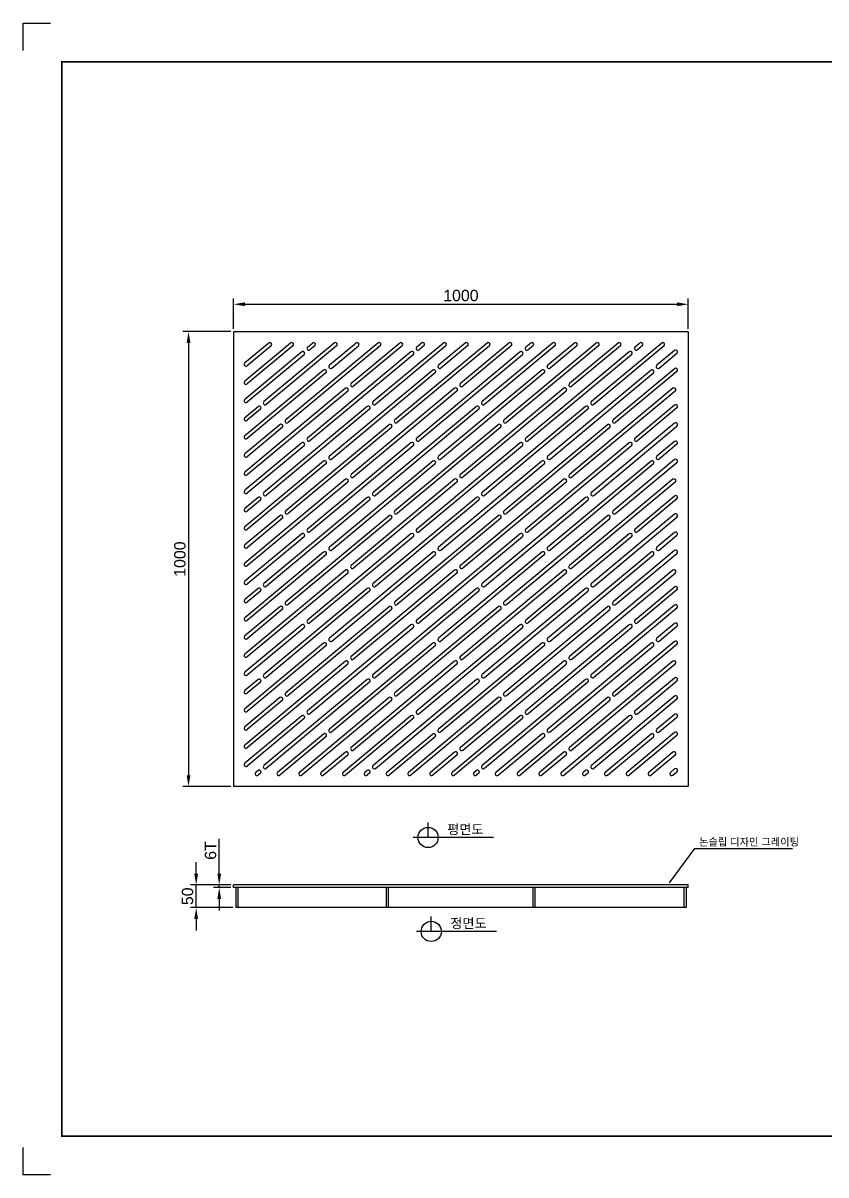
# Model space of a CAD drawing. Header units: millimetres. Extents: x 1719 to 5300, y 908 to 3440.
# Drawn here: x 1719 to 3485, y 908 to 3440 of the extents above; entities that cross this region are included whole.
import ezdxf
from ezdxf.enums import TextEntityAlignment as Align

# ---------------------------------------------------------------- set-up
doc = ezdxf.new("R2010")
doc.units = ezdxf.units.MM
for name, color, linetype in [('LAYOUT', 7, 'Continuous'), ('TEXT', 7, 'Continuous'), ('압연강', 40, 'Continuous')]:
    doc.layers.add(name, color=color, linetype=linetype)
doc.styles.get("Standard").update_dxf_attribs({"font": 'arial.ttf'})
doc.dimstyles.new('ISO-25', dxfattribs={"dimscale": 10, "dimtxt": 2.5, "dimasz": 2.5, "dimexe": 1.25, "dimexo": 0.625, "dimtad": 1, "dimtxsty": 'Standard', "dimcen": 2.5, "dimadec": 0, "dimazin": 0, "dimtfac": 1, "dimtmove": 0, "dimatfit": 3, "dimfxl": 1, "dimarcsym": 0})

# ---------------------------------------------------------------- blocks, each defined once
blk = doc.blocks.new('*D3')
at = {"color": 0, "lineweight": -2, "transparency": 16777216}
for p, q in [((2099.7, 1570.2), (2099.7, 1595.2)), ((2175.6, 1545.2), (2087.2, 1545.2)), ((2099.7, 1495.2), (2099.7, 1545.2)), ((2180.6, 1495.2), (2087.2, 1495.2)), ((2099.7, 1470.2), (2099.7, 1445.2))]:
    blk.add_line(p, q, dxfattribs=at)
at = {"color": 0, "transparency": 16777216}
for points in [[(2095.5, 1570.2), (2103.9, 1570.2), (2099.7, 1545.2)], [(2095.5, 1470.2), (2103.9, 1470.2), (2099.7, 1495.2)]]:
    blk.add_solid(points, dxfattribs=at)
at = {"layer": 'Defpoints', "color": 0, "transparency": 16777216}
for p in [(2099.7, 1545.2), (2181.8, 1545.2), (2186.8, 1495.2)]:
    blk.add_point(p, dxfattribs=at)
at = {"color": 0, "transparency": 16777216, "insert": (2080.7, 1520.2), "char_height": 25, "attachment_point": 5, "rotation": 90}
blk.add_mtext('50', dxfattribs=at)
blk = doc.blocks.new('*D4')
at = {"color": 0, "lineweight": -2, "transparency": 16777216}
for p, q in [((2150.4, 1570.2), (2150.4, 1646.4)), ((2175.6, 1545.2), (2137.9, 1545.2)), ((2150.4, 1539.2), (2150.4, 1545.2)), ((2175.6, 1539.2), (2137.9, 1539.2)), ((2150.4, 1514.2), (2150.4, 1489.2))]:
    blk.add_line(p, q, dxfattribs=at)
at = {"color": 0, "transparency": 16777216}
for points in [[(2146.3, 1570.2), (2154.6, 1570.2), (2150.4, 1545.2)], [(2146.3, 1514.2), (2154.6, 1514.2), (2150.4, 1539.2)]]:
    blk.add_solid(points, dxfattribs=at)
at = {"layer": 'Defpoints', "color": 0, "transparency": 16777216}
for p in [(2150.4, 1545.2), (2181.8, 1545.2), (2181.8, 1539.2)]:
    blk.add_point(p, dxfattribs=at)
at = {"color": 0, "transparency": 16777216, "insert": (2131.4, 1620.8), "char_height": 25, "attachment_point": 5, "rotation": 90}
blk.add_mtext('6T', dxfattribs=at)
blk = doc.blocks.new('*D6')
at = {"color": 0, "lineweight": -2, "transparency": 16777216}
for p, q in [((2181.8, 2767.6), (2181.8, 2834.1)), ((2206.8, 2821.6), (3156.8, 2821.6)), ((3181.8, 2767.6), (3181.8, 2834.1))]:
    blk.add_line(p, q, dxfattribs=at)
at = {"color": 0, "transparency": 16777216}
for points in [[(2206.8, 2825.8), (2206.8, 2817.5), (2181.8, 2821.6)], [(3156.8, 2825.8), (3156.8, 2817.5), (3181.8, 2821.6)]]:
    blk.add_solid(points, dxfattribs=at)
at = {"layer": 'Defpoints', "color": 0, "transparency": 16777216}
for p in [(3181.8, 2821.6), (2181.8, 2761.4), (3181.8, 2761.4)]:
    blk.add_point(p, dxfattribs=at)
at = {"color": 0, "transparency": 16777216, "insert": (2681.8, 2840.7), "char_height": 25, "attachment_point": 5}
blk.add_mtext('1000', dxfattribs=at)
blk = doc.blocks.new('*D7')
at = {"color": 0, "lineweight": -2, "transparency": 16777216}
for p, q in [((2175.6, 2761.4), (2070.4, 2761.4)), ((2082.9, 2736.4), (2082.9, 1786.4)), ((2175.6, 1761.4), (2070.4, 1761.4))]:
    blk.add_line(p, q, dxfattribs=at)
at = {"color": 0, "transparency": 16777216}
for points in [[(2078.7, 2736.4), (2087.1, 2736.4), (2082.9, 2761.4)], [(2078.7, 1786.4), (2087.1, 1786.4), (2082.9, 1761.4)]]:
    blk.add_solid(points, dxfattribs=at)
at = {"layer": 'Defpoints', "color": 0, "transparency": 16777216}
for p in [(2181.8, 2761.4), (2082.9, 1761.4), (2181.8, 1761.4)]:
    blk.add_point(p, dxfattribs=at)
at = {"color": 0, "transparency": 16777216, "insert": (2063.9, 2261.4), "char_height": 25, "attachment_point": 5, "rotation": 90}
blk.add_mtext('1000', dxfattribs=at)

msp = doc.modelspace()

# ---------------------------------------------------------------- linework, layer by layer
for p, q in [((1719.009, 3439.843), (1779.301, 3439.843)), ((1719.009, 3379.551), (1719.009, 3439.843)), ((3181.835, 2761.38), (2181.835, 2761.38)), ((2181.835, 2761.38), (2181.835, 1761.38)), ((3181.835, 2761.38), (3181.835, 1761.38)), ((3181.835, 1761.38), (2181.835, 1761.38)), ((2609.673, 1649.488), (2609.673, 1682.259)), ((2753.315, 1649.488), (2576.902, 1649.488)), ((3181.835, 1545.195), (2181.835, 1545.195)), ((2181.835, 1539.195), (2181.835, 1545.195)), ((3181.835, 1539.195), (3181.835, 1545.195)), ((3181.835, 1539.195), (2181.835, 1539.195)), ((2186.835, 1539.195), (2186.835, 1495.195)), ((2191.335, 1539.195), (2191.335, 1495.195)), ((2518.335, 1495.195), (2518.335, 1539.195)), ((2522.835, 1495.195), (2522.835, 1539.195)), ((2840.835, 1495.195), (2840.835, 1539.195)), ((2845.335, 1495.195), (2845.335, 1539.195)), ((3172.335, 1539.195), (3172.335, 1495.195)), ((3176.835, 1539.195), (3176.835, 1495.195)), ((3176.835, 1495.195), (2186.835, 1495.195)), ((2616.595, 1442.987), (2616.595, 1475.758)), ((2760.237, 1442.987), (2583.824, 1442.987)), ((1719.009, 907.586), (1719.009, 967.878)), ((1779.301, 907.586), (1719.009, 907.586))]:
    msp.add_line(p, q)
at = {"color": 4}
for p, q in [((3140.141, 1549.876), (3196.229, 1624.95)), ((3196.229, 1624.95), (3410.932, 1624.95))]:
    msp.add_line(p, q, dxfattribs=at)
for centre in [(2609.673, 1649.488), (2616.595, 1442.987)]:
    msp.add_circle(centre, 22.209)
at = {"layer": 'LAYOUT'}
msp.add_line((1804.27, 1095.161), (1804.27, 992.847), dxfattribs=at)
at = {"layer": 'LAYOUT', "const_width": 4.263}
msp.add_lwpolyline([(1804.27, 992.847), (5214.717, 992.847), (5214.717, 3354.582), (1804.27, 3354.582)], close=True, dxfattribs=at)
at = {"layer": '압연강'}
for p, q in [((2307.338, 2736.38), (2206.835, 2652.627)), ((2259.338, 2736.38), (2206.835, 2692.627)), ((2403.338, 2736.38), (2248.713, 2607.526)), ((2499.338, 2736.38), (2296.713, 2567.526)), ((2344.713, 2727.526), (2355.338, 2736.38)), ((2451.338, 2736.38), (2392.713, 2687.526)), ((2547.338, 2736.38), (2440.713, 2647.526)), ((2643.338, 2736.38), (2488.713, 2607.526)), ((2739.338, 2736.38), (2536.713, 2567.526)), ((2595.338, 2736.38), (2584.713, 2727.526)), ((2691.338, 2736.38), (2632.713, 2687.526)), ((2787.338, 2736.38), (2680.713, 2647.526)), ((2883.338, 2736.38), (2728.713, 2607.526)), ((2979.338, 2736.38), (2776.713, 2567.526)), ((2835.338, 2736.38), (2824.713, 2727.526)), ((2931.338, 2736.38), (2872.713, 2687.526)), ((3027.338, 2736.38), (2920.713, 2647.526)), ((3123.338, 2736.38), (2968.713, 2607.526)), ((3075.338, 2736.38), (3064.713, 2727.526)), ((2331.871, 2716.824), (2206.835, 2612.627)), ((2312.46, 2730.234), (2211.956, 2646.481)), ((2264.46, 2730.234), (2211.956, 2686.481)), ((2336.992, 2710.678), (2211.956, 2606.481)), ((2408.46, 2730.234), (2253.835, 2601.38)), ((2504.46, 2730.234), (2301.835, 2561.38)), ((2571.871, 2716.824), (2344.713, 2527.526)), ((2360.46, 2730.234), (2349.835, 2721.38)), ((2576.992, 2710.678), (2349.835, 2521.38)), ((2397.835, 2681.38), (2456.46, 2730.234)), ((2552.46, 2730.234), (2445.835, 2641.38)), ((2648.46, 2730.234), (2493.835, 2601.38)), ((2744.46, 2730.234), (2541.835, 2561.38)), ((2811.871, 2716.824), (2584.713, 2527.526)), ((2600.46, 2730.234), (2589.835, 2721.38)), ((2816.992, 2710.678), (2589.835, 2521.38)), ((2696.46, 2730.234), (2637.835, 2681.38)), ((2792.46, 2730.234), (2685.835, 2641.38)), ((2888.46, 2730.234), (2733.835, 2601.38)), ((2984.46, 2730.234), (2781.835, 2561.38)), ((3051.871, 2716.824), (2824.713, 2527.526)), ((2840.46, 2730.234), (2829.835, 2721.38)), ((3056.992, 2710.678), (2829.835, 2521.38)), ((2936.46, 2730.234), (2877.835, 2681.38)), ((3032.46, 2730.234), (2925.835, 2641.38)), ((3128.46, 2730.234), (2973.835, 2601.38)), ((3080.46, 2730.234), (3069.835, 2721.38)), ((3151.713, 2720.026), (3112.713, 2687.526)), ((3117.835, 2681.38), (3156.835, 2713.88)), ((2379.871, 2676.824), (2206.835, 2532.627)), ((2384.992, 2670.678), (2211.956, 2526.481)), ((2619.871, 2676.824), (2392.713, 2487.526)), ((2624.992, 2670.678), (2397.835, 2481.38)), ((2859.871, 2676.824), (2632.713, 2487.526)), ((2864.992, 2670.678), (2637.835, 2481.38)), ((3099.871, 2676.824), (2872.713, 2487.526)), ((2877.835, 2481.38), (3104.992, 2670.678)), ((3151.713, 2680.026), (3016.713, 2567.526)), ((3156.835, 2673.88), (3021.835, 2561.38)), ((2427.871, 2636.824), (2206.835, 2452.627)), ((2667.871, 2636.824), (2440.713, 2447.526)), ((2907.871, 2636.824), (2680.713, 2447.526)), ((3147.871, 2636.824), (2920.713, 2447.526)), ((2432.992, 2630.678), (2211.956, 2446.481)), ((2672.992, 2630.678), (2445.835, 2441.38)), ((2912.992, 2630.678), (2685.835, 2441.38)), ((3152.992, 2630.678), (2925.835, 2441.38)), ((2206.835, 2572.627), (2235.871, 2596.824)), ((2240.992, 2590.678), (2211.956, 2566.481)), ((2475.871, 2596.824), (2248.713, 2407.526)), ((2480.992, 2590.678), (2253.835, 2401.38)), ((2715.871, 2596.824), (2488.713, 2407.526)), ((2720.992, 2590.678), (2493.835, 2401.38)), ((2955.871, 2596.824), (2728.713, 2407.526)), ((2960.992, 2590.678), (2733.835, 2401.38)), ((3151.713, 2600.026), (3064.713, 2527.526)), ((3156.835, 2593.88), (3069.835, 2521.38)), ((3151.713, 2560.026), (2968.713, 2407.526)), ((2283.871, 2556.824), (2206.835, 2492.627)), ((2288.992, 2550.678), (2211.956, 2486.481)), ((2523.871, 2556.824), (2296.713, 2367.526)), ((2528.992, 2550.678), (2301.835, 2361.38)), ((2763.871, 2556.824), (2536.713, 2367.526)), ((2768.992, 2550.678), (2541.835, 2361.38)), ((3003.871, 2556.824), (2776.713, 2367.526)), ((3008.992, 2550.678), (2781.835, 2361.38)), ((2973.835, 2401.38), (3156.835, 2553.88)), ((2331.871, 2516.824), (2206.835, 2412.627)), ((2336.992, 2510.678), (2211.956, 2406.481)), ((2571.871, 2516.824), (2344.713, 2327.526)), ((2576.992, 2510.678), (2349.835, 2321.38)), ((2811.871, 2516.824), (2584.713, 2327.526)), ((2816.992, 2510.678), (2589.835, 2321.38)), ((3051.871, 2516.824), (2824.713, 2327.526)), ((3056.992, 2510.678), (2829.835, 2321.38)), ((3151.713, 2520.026), (3112.713, 2487.526)), ((3156.835, 2513.88), (3117.835, 2481.38)), ((2379.871, 2476.824), (2206.835, 2332.627)), ((2384.992, 2470.678), (2211.956, 2326.481)), ((2619.871, 2476.824), (2392.713, 2287.526)), ((2624.992, 2470.678), (2397.835, 2281.38)), ((2859.871, 2476.824), (2632.713, 2287.526)), ((2637.835, 2281.38), (2864.992, 2470.678)), ((3099.871, 2476.824), (2872.713, 2287.526)), ((3104.992, 2470.678), (2877.835, 2281.38)), ((3151.713, 2480.026), (3016.713, 2367.526)), ((3021.835, 2361.38), (3156.835, 2473.88)), ((2427.871, 2436.824), (2206.835, 2252.627)), ((2667.871, 2436.824), (2440.713, 2247.526)), ((2907.871, 2436.824), (2680.713, 2247.526)), ((3147.871, 2436.824), (2920.713, 2247.526)), ((2432.992, 2430.678), (2211.956, 2246.481)), ((2672.992, 2430.678), (2445.835, 2241.38)), ((2912.992, 2430.678), (2685.835, 2241.38)), ((3152.992, 2430.678), (2925.835, 2241.38)), ((2235.871, 2396.824), (2206.835, 2372.627)), ((2240.992, 2390.678), (2211.956, 2366.481)), ((2475.871, 2396.824), (2248.713, 2207.526)), ((2480.992, 2390.678), (2253.835, 2201.38)), ((2715.871, 2396.824), (2488.713, 2207.526)), ((2720.992, 2390.678), (2493.835, 2201.38)), ((2955.871, 2396.824), (2728.713, 2207.526)), ((2733.835, 2201.38), (2960.992, 2390.678)), ((3151.713, 2400.026), (3064.713, 2327.526)), ((3156.835, 2393.88), (3069.835, 2321.38)), ((2283.871, 2356.824), (2206.835, 2292.627)), ((2523.871, 2356.824), (2296.713, 2167.526)), ((2763.871, 2356.824), (2536.713, 2167.526)), ((3003.871, 2356.824), (2776.713, 2167.526)), ((3151.713, 2360.026), (2968.713, 2207.526)), ((2288.992, 2350.678), (2211.956, 2286.481)), ((2528.992, 2350.678), (2301.835, 2161.38)), ((2768.992, 2350.678), (2541.835, 2161.38)), ((2781.835, 2161.38), (3008.992, 2350.678)), ((2973.834, 2201.38), (3156.835, 2353.88)), ((2331.871, 2316.824), (2206.835, 2212.627)), ((2336.992, 2310.678), (2211.956, 2206.481)), ((2571.871, 2316.824), (2344.713, 2127.526)), ((2576.992, 2310.678), (2349.835, 2121.38)), ((2811.871, 2316.824), (2584.713, 2127.526)), ((2816.992, 2310.678), (2589.835, 2121.38)), ((3051.871, 2316.824), (2824.713, 2127.526)), ((3056.992, 2310.678), (2829.835, 2121.38)), ((3151.713, 2320.026), (3112.713, 2287.526)), ((3117.835, 2281.38), (3156.835, 2313.88)), ((3151.713, 2280.026), (3016.713, 2167.526)), ((2379.871, 2276.824), (2206.835, 2132.627)), ((2384.992, 2270.678), (2211.956, 2126.481)), ((2619.871, 2276.824), (2392.713, 2087.526)), ((2397.835, 2081.38), (2624.992, 2270.678)), ((2859.871, 2276.824), (2632.713, 2087.526)), ((2864.992, 2270.678), (2637.835, 2081.38)), ((3099.871, 2276.824), (2872.713, 2087.526)), ((2877.835, 2081.38), (3104.992, 2270.678)), ((3021.835, 2161.38), (3156.835, 2273.88)), ((2427.871, 2236.824), (2206.835, 2052.627)), ((2432.992, 2230.678), (2211.956, 2046.481)), ((2667.871, 2236.824), (2440.713, 2047.526)), ((2672.992, 2230.678), (2445.835, 2041.38)), ((2907.871, 2236.824), (2680.713, 2047.526)), ((2912.992, 2230.678), (2685.835, 2041.38)), ((3147.871, 2236.824), (2920.713, 2047.526)), ((2925.835, 2041.38), (3152.992, 2230.678)), ((2235.871, 2196.824), (2206.835, 2172.627)), ((2240.992, 2190.678), (2211.956, 2166.481)), ((2475.871, 2196.824), (2248.713, 2007.526)), ((2480.992, 2190.678), (2253.835, 2001.38)), ((2715.871, 2196.824), (2488.713, 2007.526)), ((2720.992, 2190.678), (2493.835, 2001.38)), ((2955.871, 2196.824), (2728.713, 2007.526)), ((2733.835, 2001.38), (2960.992, 2190.678)), ((3151.713, 2200.026), (3064.713, 2127.526)), ((3156.835, 2193.88), (3069.835, 2121.38)), ((2283.871, 2156.824), (2206.835, 2092.627)), ((2523.871, 2156.824), (2296.713, 1967.526)), ((2763.871, 2156.824), (2536.713, 1967.526)), ((3003.871, 2156.824), (2776.713, 1967.526)), ((3151.713, 2160.026), (2968.713, 2007.526)), ((3156.835, 2153.88), (2973.835, 2001.38)), ((2288.992, 2150.678), (2211.956, 2086.481)), ((2528.992, 2150.678), (2301.835, 1961.38)), ((2768.992, 2150.678), (2541.835, 1961.38)), ((2781.835, 1961.38), (3008.992, 2150.678)), ((2331.871, 2116.824), (2206.835, 2012.627)), ((2336.992, 2110.678), (2211.956, 2006.481)), ((2571.871, 2116.824), (2344.713, 1927.526)), ((2576.992, 2110.678), (2349.835, 1921.38)), ((2811.871, 2116.824), (2584.713, 1927.526)), ((2816.992, 2110.678), (2589.835, 1921.38)), ((3051.871, 2116.824), (2824.713, 1927.526)), ((3056.992, 2110.678), (2829.835, 1921.38)), ((3151.713, 2120.026), (3112.713, 2087.526)), ((3117.835, 2081.38), (3156.835, 2113.88)), ((2379.871, 2076.824), (2206.835, 1932.627)), ((2619.871, 2076.824), (2392.713, 1887.526)), ((2859.871, 2076.824), (2632.713, 1887.526)), ((3099.871, 2076.824), (2872.713, 1887.526)), ((3151.713, 2080.026), (3016.713, 1967.526)), ((2384.992, 2070.678), (2211.956, 1926.481)), ((2624.992, 2070.678), (2397.835, 1881.38)), ((2864.992, 2070.678), (2637.835, 1881.38)), ((2877.835, 1881.38), (3104.992, 2070.678)), ((3156.835, 2073.88), (3021.835, 1961.38)), ((2427.871, 2036.824), (2206.835, 1852.627)), ((2432.992, 2030.678), (2211.956, 1846.481)), ((2667.871, 2036.824), (2440.713, 1847.526)), ((2672.992, 2030.678), (2445.835, 1841.38)), ((2907.871, 2036.824), (2680.713, 1847.526)), ((2685.835, 1841.38), (2912.992, 2030.678)), ((3147.871, 2036.824), (2920.713, 1847.526)), ((3152.992, 2030.678), (2925.835, 1841.38)), ((2235.871, 1996.824), (2206.835, 1972.627)), ((2240.992, 1990.678), (2211.956, 1966.481)), ((2475.871, 1996.824), (2248.713, 1807.526)), ((2480.992, 1990.678), (2253.835, 1801.38)), ((2715.871, 1996.824), (2488.713, 1807.526)), ((2493.835, 1801.38), (2720.992, 1990.678)), ((2955.871, 1996.824), (2728.713, 1807.526)), ((2960.992, 1990.678), (2733.835, 1801.38)), ((3151.713, 2000.026), (3064.713, 1927.526)), ((3069.835, 1921.38), (3156.835, 1993.88)), ((2283.871, 1956.824), (2206.835, 1892.627)), ((2288.992, 1950.678), (2211.956, 1886.481)), ((2523.871, 1956.824), (2326.713, 1792.526)), ((2528.992, 1950.678), (2331.835, 1786.38)), ((2763.871, 1956.824), (2566.713, 1792.526)), ((2768.992, 1950.678), (2571.835, 1786.38)), ((3003.871, 1956.824), (2806.713, 1792.526)), ((3008.992, 1950.678), (2811.835, 1786.38)), ((3151.713, 1960.026), (2968.713, 1807.526)), ((3156.835, 1953.88), (2973.835, 1801.38)), ((2331.871, 1916.824), (2206.835, 1812.627)), ((2336.992, 1910.678), (2211.956, 1806.481)), ((2571.871, 1916.824), (2422.713, 1792.526)), ((2576.992, 1910.678), (2427.835, 1786.38)), ((2811.871, 1916.824), (2662.713, 1792.526)), ((2816.992, 1910.678), (2667.835, 1786.38)), ((3051.871, 1916.824), (2902.713, 1792.526)), ((2907.835, 1786.38), (3056.992, 1910.678)), ((3151.713, 1920.026), (3112.713, 1887.526)), ((3117.835, 1881.38), (3156.835, 1913.88)), ((2379.871, 1876.824), (2278.713, 1792.526)), ((2619.871, 1876.824), (2518.713, 1792.526)), ((2859.871, 1876.824), (2758.713, 1792.526)), ((3099.871, 1876.824), (2998.713, 1792.526)), ((3151.713, 1880.026), (3046.713, 1792.526)), ((3156.835, 1873.88), (3051.835, 1786.38)), ((2384.992, 1870.678), (2283.835, 1786.38)), ((2624.992, 1870.678), (2523.835, 1786.38)), ((2763.835, 1786.38), (2864.992, 1870.678)), ((3003.835, 1786.38), (3104.992, 1870.678)), ((2427.871, 1836.824), (2374.713, 1792.526)), ((2432.992, 1830.678), (2379.835, 1786.38)), ((2667.871, 1836.824), (2614.713, 1792.526)), ((2672.992, 1830.678), (2619.835, 1786.38)), ((2907.871, 1836.824), (2854.713, 1792.526)), ((2912.992, 1830.678), (2859.835, 1786.38)), ((3147.871, 1836.824), (3094.713, 1792.526)), ((3152.992, 1830.678), (3099.835, 1786.38)), ((3151.713, 1800.026), (3142.713, 1792.526)), ((2235.871, 1796.824), (2230.713, 1792.526)), ((2240.992, 1790.678), (2235.835, 1786.38)), ((2475.871, 1796.824), (2470.713, 1792.526)), ((2480.992, 1790.678), (2475.835, 1786.38)), ((2715.871, 1796.824), (2710.713, 1792.526)), ((2720.992, 1790.678), (2715.835, 1786.38)), ((2955.871, 1796.824), (2950.713, 1792.526)), ((2960.992, 1790.678), (2955.835, 1786.38)), ((3147.835, 1786.38), (3156.835, 1793.88))]:
    msp.add_line(p, q, dxfattribs=at)
for centre, start, end in [((2261.899, 2733.307), 309.805571, 129.805571), ((2309.899, 2733.307), 309.805571, 129.805571), ((2357.899, 2733.307), 309.805571, 129.805571), ((2405.899, 2733.307), 309.805571, 129.805571), ((2453.899, 2733.307), 309.805571, 129.805571), ((2501.899, 2733.307), 309.805571, 129.805571), ((2549.899, 2733.307), 309.805571, 129.805571), ((2597.899, 2733.307), 309.805571, 129.805571), ((2645.899, 2733.307), 309.805571, 129.805571), ((2693.899, 2733.307), 309.805571, 129.805571), ((2741.899, 2733.307), 309.805571, 129.805571), ((2789.899, 2733.307), 309.805571, 129.805571), ((2837.899, 2733.307), 309.805571, 129.805571), ((2885.899, 2733.307), 309.805571, 129.805571), ((2933.899, 2733.307), 309.805571, 129.805571), ((2981.899, 2733.307), 309.805571, 129.805571), ((3029.899, 2733.307), 309.805571, 129.805571), ((3077.899, 2733.307), 309.805571, 129.805571), ((3125.899, 2733.307), 309.805571, 129.805571), ((2334.432, 2713.751), 309.805571, 129.805571), ((2347.274, 2724.453), 129.805571, 309.805571), ((2574.432, 2713.751), 309.805571, 129.805571), ((2587.274, 2724.453), 129.805571, 309.805571), ((2814.432, 2713.751), 309.805571, 129.805571), ((2827.274, 2724.453), 129.805571, 309.805571), ((3054.432, 2713.751), 309.805571, 129.805571), ((3067.274, 2724.453), 129.805571, 309.805571), ((3154.274, 2716.953), 309.805571, 129.805571), ((2209.395, 2689.554), 129.805571, 309.805571), ((2395.274, 2684.453), 129.805571, 309.805571), ((2635.274, 2684.453), 129.805571, 309.805571), ((2875.274, 2684.453), 129.805571, 309.805571), ((3115.274, 2684.453), 129.805571, 309.805571), ((2382.432, 2673.751), 309.805571, 129.805571), ((2622.432, 2673.751), 309.805571, 129.805571), ((2862.432, 2673.751), 309.805571, 129.805571), ((3102.432, 2673.751), 309.805571, 129.805571), ((3154.274, 2676.953), 309.805571, 129.805571), ((2209.395, 2649.554), 129.805571, 309.805571), ((2430.432, 2633.751), 309.805571, 129.805571), ((2443.274, 2644.453), 129.805571, 309.805571), ((2670.432, 2633.751), 309.805571, 129.805571), ((2683.274, 2644.453), 129.805571, 309.805571), ((2910.432, 2633.751), 309.805571, 129.805571), ((2923.274, 2644.453), 129.805571, 309.805571), ((3150.432, 2633.751), 309.805571, 129.805571), ((2209.395, 2609.554), 129.805571, 309.805571), ((2238.432, 2593.751), 309.805571, 129.805571), ((2251.274, 2604.453), 129.805571, 309.805571), ((2478.432, 2593.751), 309.805571, 129.805571), ((2491.274, 2604.453), 129.805571, 309.805571), ((2718.432, 2593.751), 309.805571, 129.805571), ((2731.274, 2604.453), 129.805571, 309.805571), ((2958.432, 2593.751), 309.805571, 129.805571), ((2971.274, 2604.453), 129.805571, 309.805571), ((3154.274, 2596.953), 309.805571, 129.805571), ((2209.395, 2569.554), 129.805571, 309.805571), ((2286.432, 2553.751), 309.805571, 129.805571), ((2299.274, 2564.453), 129.805571, 309.805571), ((2526.432, 2553.751), 309.805571, 129.805571), ((2539.274, 2564.453), 129.805571, 309.805571), ((2766.432, 2553.751), 309.805571, 129.805571), ((2779.274, 2564.453), 129.805571, 309.805571), ((3006.432, 2553.751), 309.805571, 129.805571), ((3019.274, 2564.453), 129.805571, 309.805571), ((3154.274, 2556.953), 309.805571, 129.805571), ((2209.395, 2529.554), 129.805571, 309.805571), ((2209.395, 2529.554), 129.805571, 309.805571), ((2334.432, 2513.751), 309.805571, 129.805571), ((2347.274, 2524.453), 129.805571, 309.805571), ((2574.432, 2513.751), 309.805571, 129.805571), ((2587.274, 2524.453), 129.805571, 309.805571), ((2814.432, 2513.751), 309.805571, 129.805571), ((2827.274, 2524.453), 129.805571, 309.805571), ((3054.432, 2513.751), 309.805571, 129.805571), ((3067.274, 2524.453), 129.805571, 309.805571), ((3154.274, 2516.953), 309.805571, 129.805571), ((2209.395, 2489.554), 129.805571, 309.805571), ((2395.274, 2484.453), 129.805571, 309.805571), ((2635.274, 2484.453), 129.805571, 309.805571), ((2875.274, 2484.453), 129.805571, 309.805571), ((3115.274, 2484.453), 129.805571, 309.805571), ((2382.432, 2473.751), 309.805571, 129.805571), ((2622.432, 2473.751), 309.805571, 129.805571), ((2862.432, 2473.751), 309.805571, 129.805571), ((3102.432, 2473.751), 309.805571, 129.805571), ((3154.274, 2476.953), 309.805571, 129.805571), ((2209.395, 2449.554), 129.805571, 309.805571), ((2430.432, 2433.751), 309.805571, 129.805571), ((2443.274, 2444.453), 129.805571, 309.805571), ((2670.432, 2433.751), 309.805571, 129.805571), ((2683.274, 2444.453), 129.805571, 309.805571), ((2910.432, 2433.751), 309.805571, 129.805571), ((2923.274, 2444.453), 129.805571, 309.805571), ((3150.432, 2433.751), 309.805571, 129.805571), ((2209.395, 2409.554), 129.805571, 309.805571), ((2251.274, 2404.453), 129.805571, 309.805571), ((2491.274, 2404.453), 129.805571, 309.805571), ((2731.274, 2404.453), 129.805571, 309.805571), ((2971.274, 2404.453), 129.805571, 309.805571), ((2238.432, 2393.751), 309.805571, 129.805571), ((2478.432, 2393.751), 309.805571, 129.805571), ((2718.432, 2393.751), 309.805571, 129.805571), ((2958.432, 2393.751), 309.805571, 129.805571), ((3154.274, 2396.953), 309.805571, 129.805571), ((2209.395, 2369.554), 129.805571, 309.805571), ((2286.432, 2353.751), 309.805571, 129.805571), ((2299.274, 2364.453), 129.805571, 309.805571), ((2299.274, 2364.453), 129.805571, 309.805571), ((2526.432, 2353.751), 309.805571, 129.805571), ((2539.274, 2364.453), 129.805571, 309.805571), ((2766.432, 2353.751), 309.805571, 129.805571), ((2779.274, 2364.453), 129.805571, 309.805571), ((3006.432, 2353.751), 309.805571, 129.805571), ((3019.274, 2364.453), 129.805571, 309.805571), ((3154.274, 2356.953), 309.805571, 129.805571), ((2209.395, 2329.554), 129.805571, 309.805571), ((2334.432, 2313.751), 309.805571, 129.805571), ((2347.274, 2324.453), 129.805571, 309.805571), ((2574.432, 2313.751), 309.805571, 129.805571), ((2587.274, 2324.453), 129.805571, 309.805571), ((2814.432, 2313.751), 309.805571, 129.805571), ((2827.274, 2324.453), 129.805571, 309.805571), ((3054.432, 2313.751), 309.805571, 129.805571), ((3067.274, 2324.453), 129.805571, 309.805571), ((3154.274, 2316.953), 309.805571, 129.805571), ((2209.395, 2289.554), 129.805571, 309.805571), ((2395.274, 2284.453), 129.805571, 309.805571), ((2635.274, 2284.453), 129.805571, 309.805571), ((2875.274, 2284.453), 129.805571, 309.805571), ((3115.274, 2284.453), 129.805571, 309.805571), ((3154.274, 2276.953), 309.805571, 129.805571), ((2382.432, 2273.751), 309.805571, 129.805571), ((2622.432, 2273.751), 309.805571, 129.805571), ((2862.432, 2273.751), 309.805571, 129.805571), ((3102.432, 2273.751), 309.805571, 129.805571), ((2209.395, 2249.554), 129.805571, 309.805571), ((2430.432, 2233.751), 309.805571, 129.805571), ((2443.274, 2244.453), 129.805571, 309.805571), ((2670.432, 2233.751), 309.805571, 129.805571), ((2683.274, 2244.453), 129.805571, 309.805571), ((2910.432, 2233.751), 309.805571, 129.805571), ((2923.274, 2244.453), 129.805571, 309.805571), ((3150.432, 2233.751), 309.805571, 129.805571), ((2209.395, 2209.554), 129.805571, 309.805571), ((2251.274, 2204.453), 129.805571, 309.805571), ((2491.274, 2204.453), 129.805571, 309.805571), ((2731.274, 2204.453), 129.805571, 309.805571), ((2971.274, 2204.453), 129.805571, 309.805571), ((2238.432, 2193.751), 309.805571, 129.805571), ((2478.432, 2193.751), 309.805571, 129.805571), ((2718.432, 2193.751), 309.805571, 129.805571), ((2958.432, 2193.751), 309.805571, 129.805571), ((3154.274, 2196.953), 309.805571, 129.805571), ((2209.395, 2169.554), 129.805571, 309.805571), ((2286.432, 2153.751), 309.805571, 129.805571), ((2299.274, 2164.453), 129.805571, 309.805571), ((2526.432, 2153.751), 309.805571, 129.805571), ((2539.274, 2164.453), 129.805571, 309.805571), ((2766.432, 2153.751), 309.805571, 129.805571), ((2779.274, 2164.453), 129.805571, 309.805571), ((3006.432, 2153.751), 309.805571, 129.805571), ((3019.274, 2164.453), 129.805571, 309.805571), ((3154.274, 2156.953), 309.805571, 129.805571), ((2209.395, 2129.554), 129.805571, 309.805571), ((2347.274, 2124.453), 129.805571, 309.805571), ((2587.274, 2124.453), 129.805571, 309.805571), ((2827.274, 2124.453), 129.805571, 309.805571), ((3067.274, 2124.453), 129.805571, 309.805571), ((2334.432, 2113.751), 309.805571, 129.805571), ((2574.432, 2113.751), 309.805571, 129.805571), ((2814.432, 2113.751), 309.805571, 129.805571), ((3054.432, 2113.751), 309.805571, 129.805571), ((3154.274, 2116.953), 309.805571, 129.805571), ((2209.395, 2089.554), 129.805571, 309.805571), ((2382.432, 2073.751), 309.805571, 129.805571), ((2395.274, 2084.453), 129.805571, 309.805571), ((2622.432, 2073.751), 309.805571, 129.805571), ((2635.274, 2084.453), 129.805571, 309.805571), ((2862.432, 2073.751), 309.805571, 129.805571), ((2875.274, 2084.453), 129.805571, 309.805571), ((3102.432, 2073.751), 309.805571, 129.805571), ((3115.274, 2084.453), 129.805571, 309.805571), ((3154.274, 2076.953), 309.805571, 129.805571), ((2209.395, 2049.554), 129.805571, 309.805571), ((2430.432, 2033.751), 309.805571, 129.805571), ((2443.274, 2044.453), 129.805571, 309.805571), ((2670.432, 2033.751), 309.805571, 129.805571), ((2683.274, 2044.453), 129.805571, 309.805571), ((2910.432, 2033.751), 309.805571, 129.805571), ((2923.274, 2044.453), 129.805571, 309.805571), ((3150.432, 2033.751), 309.805571, 129.805571), ((2209.395, 2009.554), 129.805571, 309.805571), ((2251.274, 2004.453), 129.805571, 309.805571), ((2491.274, 2004.453), 129.805571, 309.805571), ((2731.274, 2004.453), 129.805571, 309.805571), ((2971.274, 2004.453), 129.805571, 309.805571), ((3154.274, 1996.953), 309.805571, 129.805571), ((2238.432, 1993.751), 309.805571, 129.805571), ((2478.432, 1993.751), 309.805571, 129.805571), ((2718.432, 1993.751), 309.805571, 129.805571), ((2958.432, 1993.751), 309.805571, 129.805571), ((2209.395, 1969.554), 129.805571, 309.805571), ((2286.432, 1953.751), 309.805571, 129.805571), ((2299.274, 1964.453), 129.805571, 309.805571), ((2526.432, 1953.751), 309.805571, 129.805571), ((2539.274, 1964.453), 129.805571, 309.805571), ((2766.432, 1953.751), 309.805571, 129.805571), ((2779.274, 1964.453), 129.805571, 309.805571), ((3006.432, 1953.751), 309.805571, 129.805571), ((3019.274, 1964.453), 129.805571, 309.805571), ((3154.274, 1956.953), 309.805571, 129.805571), ((2209.395, 1929.554), 129.805571, 309.805571), ((2347.274, 1924.453), 129.805571, 309.805571), ((2587.274, 1924.453), 129.805571, 309.805571), ((2827.274, 1924.453), 129.805571, 309.805571), ((3067.274, 1924.453), 129.805571, 309.805571), ((2334.432, 1913.751), 309.805571, 129.805571), ((2574.432, 1913.751), 309.805571, 129.805571), ((2814.432, 1913.751), 309.805571, 129.805571), ((3054.432, 1913.751), 309.805571, 129.805571), ((3154.274, 1916.953), 309.805571, 129.805571), ((2209.395, 1889.554), 129.805571, 309.805571), ((2382.432, 1873.751), 309.805571, 129.805571), ((2395.274, 1884.453), 129.805571, 309.805571), ((2622.432, 1873.751), 309.805571, 129.805571), ((2635.274, 1884.453), 129.805571, 309.805571), ((2862.432, 1873.751), 309.805571, 129.805571), ((2875.274, 1884.453), 129.805571, 309.805571), ((3102.432, 1873.751), 309.805571, 129.805571), ((3115.274, 1884.453), 129.805571, 309.805571), ((3154.274, 1876.953), 309.805571, 129.805571), ((2209.395, 1849.554), 129.805571, 309.805571), ((2430.432, 1833.751), 309.805571, 129.805571), ((2443.274, 1844.453), 129.805571, 309.805571), ((2670.432, 1833.751), 309.805571, 129.805571), ((2683.274, 1844.453), 129.805571, 309.805571), ((2910.432, 1833.751), 309.805571, 129.805571), ((2923.274, 1844.453), 129.805571, 309.805571), ((3150.432, 1833.751), 309.805571, 129.805571), ((2209.395, 1809.554), 129.805571, 309.805571), ((2251.274, 1804.453), 129.805571, 309.805571), ((2491.274, 1804.453), 129.805571, 309.805571), ((2491.274, 1804.453), 129.805571, 309.805571), ((2731.274, 1804.453), 129.805571, 309.805571), ((2971.274, 1804.453), 129.805571, 309.805571), ((3154.274, 1796.953), 309.805571, 129.805571), ((2233.274, 1789.453), 129.805571, 309.805571), ((2238.432, 1793.751), 309.805571, 129.805571), ((2281.274, 1789.453), 129.805571, 309.805571), ((2329.274, 1789.453), 129.805571, 309.805571), ((2377.274, 1789.453), 129.805571, 309.805571), ((2425.274, 1789.453), 129.805571, 309.805571), ((2473.274, 1789.453), 129.805571, 309.805571), ((2478.432, 1793.751), 309.805571, 129.805571), ((2521.274, 1789.453), 129.805571, 309.805571), ((2569.274, 1789.453), 129.805571, 309.805571), ((2617.274, 1789.453), 129.805571, 309.805571), ((2665.274, 1789.453), 129.805571, 309.805571), ((2713.274, 1789.453), 129.805571, 309.805571), ((2718.432, 1793.751), 309.805571, 129.805571), ((2761.274, 1789.453), 129.805571, 309.805571), ((2809.274, 1789.453), 129.805571, 309.805571), ((2857.274, 1789.453), 129.805571, 309.805571), ((2905.274, 1789.453), 129.805571, 309.805571), ((2953.274, 1789.453), 129.805571, 309.805571), ((2958.432, 1793.751), 309.805571, 129.805571), ((3001.274, 1789.453), 129.805571, 309.805571), ((3049.274, 1789.453), 129.805571, 309.805571), ((3097.274, 1789.453), 129.805571, 309.805571), ((3145.274, 1789.453), 129.805571, 309.805571)]:
    msp.add_arc(centre, 4, start, end, dxfattribs=at)

# ---------------------------------------------------------------- texts
at = {"color": 4}
msp.add_text('논슬립 디자인 그레이팅', height=16.5, dxfattribs=at).set_placement((3205.43, 1631.39))
at = {"layer": 'TEXT'}
for s, p in [('평면도', (2691.589, 1656.777)), ('정면도', (2698.511, 1450.276))]:
    msp.add_text(s, height=21.125, dxfattribs=at).set_placement(p, align=Align.CENTER)

# ---------------------------------------------------------------- dimensions: what is measured, and where the dimension line sits
dim = msp.add_linear_dim(base=(3181.835, 2821.646), p1=(2181.835, 2761.38), p2=(3181.835, 2761.38), dimstyle='ISO-25')
dim.commit()
dim.dimension.update_dxf_attribs({"geometry": '*D6', "text_midpoint": (2681.835, 2840.66)})
for base, p1, p2, picture, middle in [((2082.889, 1761.38), (2181.835, 2761.38), (2181.835, 1761.38), '*D7', (2063.875, 2261.38)), ((2099.689, 1545.195), (2186.835, 1495.195), (2181.835, 1545.195), '*D3', (2080.674, 1520.195))]:
    dim = msp.add_linear_dim(base=base, p1=p1, p2=p2, angle=90, dimstyle='ISO-25')
    dim.commit()
    dim.dimension.update_dxf_attribs({"geometry": picture, "text_midpoint": middle})
dim = msp.add_linear_dim(base=(2150.422, 1545.195), p1=(2181.835, 1539.195), p2=(2181.835, 1545.195), angle=90, text='<>T', dimstyle='ISO-25')
dim.commit()
dim.dimension.update_dxf_attribs({"geometry": '*D4', "text_midpoint": (2131.408, 1620.818)})

doc.saveas('drawing.dxf')
